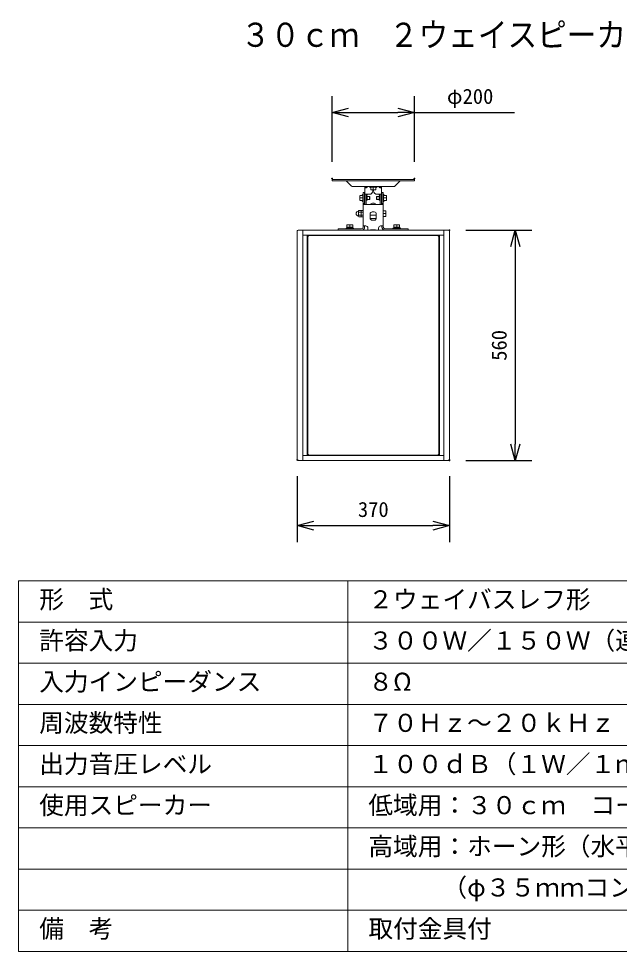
# Model space of a CAD drawing. Units: millimetres, scale not verified. Extents: x -63 to 62, y -57 to 57.
# Drawn here: x -62.5 to 10.5, y -56.5 to 56.8 of the extents above; entities that cross this region are included whole.
import ezdxf
from ezdxf.enums import TextEntityAlignment as Align

# ---------------------------------------------------------------- set-up
doc = ezdxf.new("R2010")
doc.units = ezdxf.units.MM
doc.header["$LTSCALE"] = 0.125
doc.header["$PDMODE"] = 32
doc.header["$PDSIZE"] = 0.0625
for name, color, linetype, lineweight in [('0-0_0', 7, 'Continuous', 25), ('0-1_WAKU', 1, 'Continuous', 18), ('0-4_GAIKEI', 1, 'Continuous', 18), ('0-5_SUNPO', 7, 'Continuous', 25)]:
    doc.layers.add(name, color=color, linetype=linetype, lineweight=lineweight)
doc.layers.add('0-2_MOJI1', color=7, linetype='Continuous')
doc.layers.add('0-6_DEFPOINTS', color=7, linetype='Continuous')
doc.styles.add('ＭＳ ゴシック', font='')
doc.styles.get('ＭＳ ゴシック').set_extended_font_data('MS Gothic')

# ---------------------------------------------------------------- blocks, each defined once
blk = doc.blocks.new('_OPEN30')
at = {"layer": '0-0_0'}
blk.add_line((0, 0), (-1, 0), dxfattribs=at)
blk.add_lwpolyline([(-1, 0.26795), (0, 0), (-1, -0.26795)], dxfattribs=at)
blk = doc.blocks.new('D8')
at = {"layer": '0-5_SUNPO'}
for p, q in [((-27.3834, 35.2666), (-27.3834, 43.2666)), ((-17.3834, 35.2666), (-17.3834, 43.2666)), ((-25.3834, 41.2666), (-19.3834, 41.2666)), ((-17.3834, 41.2666), (-5.2167, 41.2666))]:
    blk.add_line(p, q, dxfattribs=at)
at = {"layer": '0-6_DEFPOINTS'}
for p in [(-17.3834, 41.2666), (-27.3834, 33.2666), (-17.3834, 33.2666)]:
    blk.add_point(p, dxfattribs=at)
at = {"layer": '0-5_SUNPO', "xscale": 2, "yscale": 2, "rotation": 180}
blk.add_blockref('_OPEN30', (-27.3834, 41.2666), dxfattribs=at)
at = {"layer": '0-5_SUNPO', "xscale": 2, "yscale": 2}
blk.add_blockref('_OPEN30', (-17.3834, 41.2666), dxfattribs=at)
at = {"layer": '0-5_SUNPO', "style": 'ＭＳ ゴシック'}
blk.add_text('φ200', height=1.833, dxfattribs=at).set_placement((-13.4251, 41.7666), align=Align.BOTTOM_LEFT)
blk = doc.blocks.new('D6')
at = {"layer": '0-5_SUNPO'}
for p, q in [((-31.6223, -2.9178), (-31.6223, -10.9178)), ((-13.1223, -2.9178), (-13.1223, -10.9178)), ((-29.6223, -8.9178), (-15.1223, -8.9178))]:
    blk.add_line(p, q, dxfattribs=at)
at = {"layer": '0-6_DEFPOINTS'}
for p in [(-31.6223, -0.9178), (-13.1223, -0.9178), (-13.1223, -8.9178)]:
    blk.add_point(p, dxfattribs=at)
at = {"layer": '0-5_SUNPO', "xscale": 2, "yscale": 2, "rotation": 180}
blk.add_blockref('_OPEN30', (-31.6223, -8.9178), dxfattribs=at)
at = {"layer": '0-5_SUNPO', "xscale": 2, "yscale": 2}
blk.add_blockref('_OPEN30', (-13.1223, -8.9178), dxfattribs=at)
at = {"layer": '0-5_SUNPO', "style": 'ＭＳ ゴシック'}
blk.add_text('370', height=1.833, dxfattribs=at).set_placement((-24.2473, -8.4178), align=Align.BOTTOM_LEFT)
blk = doc.blocks.new('D5')
at = {"layer": '0-5_SUNPO'}
for p, q in [((-11.1223, 26.9822), (-3.1223, 26.9822)), ((-5.1223, 24.9822), (-5.1223, 0.9823)), ((-11.1223, -1.0177), (-3.1223, -1.0177))]:
    blk.add_line(p, q, dxfattribs=at)
at = {"layer": '0-6_DEFPOINTS'}
for p in [(-13.1223, 26.9822), (-13.1223, -1.0177), (-5.1223, -1.0177)]:
    blk.add_point(p, dxfattribs=at)
at = {"layer": '0-5_SUNPO', "xscale": 2, "yscale": 2}
for p, rotation in [((-5.1223, 26.9822), 90), ((-5.1223, -1.0177), 270)]:
    blk.add_blockref('_OPEN30', p, dxfattribs=dict(at, rotation=rotation))
at = {"layer": '0-5_SUNPO', "style": 'ＭＳ ゴシック'}
blk.add_text('560', height=1.833, rotation=90, dxfattribs=at).set_placement((-5.6223, 11.1073), align=Align.BOTTOM_LEFT)

msp = doc.modelspace()

# ---------------------------------------------------------------- linework, layer by layer
at = {"layer": '0-1_WAKU', "color": 4}
for p, q in [((62.4868, -11.5026), (-62.5132, -11.5026)), ((-62.5132, -11.5026), (-62.5132, -56.5026)), ((-22.5132, -56.5026), (-22.5132, -11.5026)), ((-62.5132, -56.5026), (62.4868, -56.5026))]:
    msp.add_line(p, q, dxfattribs=at)
at = {"layer": '0-1_WAKU'}
for p, q in [((-62.5132, -16.5026), (62.4868, -16.5026)), ((-62.5132, -21.5026), (62.4868, -21.5026)), ((-62.5132, -26.5026), (62.4868, -26.5026)), ((-62.5132, -31.5026), (62.4868, -31.5026)), ((-62.5132, -36.5026), (62.4868, -36.5026)), ((-62.5132, -41.5026), (62.4868, -41.5026)), ((-62.5132, -46.5026), (62.4868, -46.5026)), ((-62.5132, -51.5026), (62.4868, -51.5026))]:
    msp.add_line(p, q, dxfattribs=at)
at = {"layer": '0-4_GAIKEI', "color": 7}
for p, q in [((-24.4226, 37.2454), (-24.4226, 37.0854)), ((-14.4226, 37.2454), (-24.4226, 37.2454)), ((-14.4226, 37.0854), (-24.4226, 37.0854)), ((-22.0544, 36.4422), (-22.6976, 37.0854)), ((-16.9039, 36.3954), (-21.9413, 36.3954)), ((-20.4326, 36.2659), (-20.4326, 36.3554)), ((-20.4326, 34.2156), (-20.4326, 36.2654)), ((-20.4324, 36.2654), (-20.2226, 36.2654)), ((-20.1226, 36.3654), (-20.1226, 36.3954)), ((-18.7226, 36.3954), (-18.7226, 36.3654)), ((-18.6226, 36.2654), (-18.4128, 36.2654)), ((-18.4126, 36.3554), (-18.4126, 36.2659)), ((-18.4126, 34.2156), (-18.4126, 36.2654)), ((-16.7907, 36.4422), (-16.1476, 37.0854)), ((-15.9856, 37.0821), (-16.1508, 37.0821)), ((-15.999, 37.0854), (-15.999, 37.0821)), ((-15.9856, 37.0854), (-15.9856, 37.0821)), ((-14.4226, 37.2454), (-14.4226, 37.0854)), ((-20.6326, 31.4754), (-20.6326, 35.6904)), ((-20.6326, 35.6904), (-20.4726, 35.6904)), ((-20.4726, 35.6904), (-20.4726, 34.2487)), ((-20.4282, 35.4654), (-19.8726, 35.4654)), ((-20.2726, 34.2154), (-20.2726, 35.456)), ((-19.4726, 35.9954), (-19.4726, 35.8654)), ((-19.3726, 35.9954), (-19.3726, 35.8654)), ((-18.9726, 35.4654), (-18.4169, 35.4654)), ((-18.5726, 34.2154), (-18.5726, 35.456)), ((-18.3726, 34.2487), (-18.3726, 35.6904)), ((-18.3726, 35.6904), (-18.2126, 35.6904)), ((-18.2126, 31.4754), (-18.2126, 35.6904)), ((-20.6183, 34.2154), (-18.2269, 34.2154)), ((-28.6631, 31.0154), (-28.6631, 3.2154)), ((-28.5631, 31.1154), (-10.2615, 31.1154)), ((-23.6726, 31.1154), (-23.6726, 31.2754)), ((-23.6726, 31.2754), (-20.8326, 31.2754)), ((-20.3226, 31.6154), (-20.6277, 31.6154)), ((-20.0726, 31.3654), (-20.0726, 31.1154)), ((-18.7726, 31.3654), (-18.7726, 31.1154)), ((-18.2174, 31.6154), (-18.5226, 31.6154)), ((-18.0126, 31.2754), (-15.1726, 31.2754)), ((-15.1726, 31.2754), (-15.1726, 31.1154)), ((-10.1615, 31.0154), (-10.1615, 3.2154)), ((-10.2615, 3.1154), (-28.5631, 3.1154))]:
    msp.add_line(p, q, dxfattribs=at)
at = {"layer": '0-4_GAIKEI'}
for p, q in [((-20.4713, 36.3754), (-20.4713, 36.3954)), ((-20.4713, 36.3754), (-20.1638, 36.3754)), ((-20.4328, 36.3654), (-20.2727, 36.3654)), ((-20.2726, 36.3554), (-20.2726, 36.2654)), ((-20.1638, 36.3754), (-20.1638, 36.3954)), ((-19.8601, 36.3954), (-19.8601, 36.3454)), ((-19.8601, 36.3454), (-19.7226, 36.2354)), ((-18.9851, 36.3454), (-19.8601, 36.3454)), ((-19.7226, 36.2725), (-19.7226, 35.9974)), ((-19.4226, 36.2725), (-19.4226, 36.0136)), ((-18.9851, 36.3454), (-19.1226, 36.2354)), ((-19.1226, 35.9974), (-19.1226, 36.2725)), ((-18.9851, 36.3954), (-18.9851, 36.3454)), ((-18.6813, 36.3754), (-18.6813, 36.3954)), ((-18.6813, 36.3754), (-18.3738, 36.3754)), ((-18.5726, 36.2654), (-18.5726, 36.3554)), ((-18.5724, 36.3654), (-18.4123, 36.3654)), ((-18.3738, 36.3754), (-18.3738, 36.3954)), ((-21.0326, 34.721), (-21.0326, 35.3097)), ((-20.7555, 35.3154), (-21.0305, 35.3154)), ((-20.6826, 35.4529), (-20.7926, 35.3154)), ((-20.6826, 34.5779), (-20.6826, 35.4529)), ((-20.6326, 35.4529), (-20.6826, 35.4529)), ((-20.4726, 35.1904), (-20.4326, 35.1904)), ((-20.2721, 35.3654), (-20.2226, 35.3654)), ((-20.1576, 35.2654), (-20.1976, 35.2654)), ((-20.1576, 34.7654), (-20.1576, 35.2654)), ((-20.1576, 35.1904), (-19.8638, 35.1904)), ((-19.8638, 35.1904), (-19.8638, 34.8404)), ((-19.8326, 35.1591), (-19.8638, 35.1904)), ((-19.8326, 35.1591), (-19.8326, 34.8716)), ((-19.1282, 35.9954), (-19.7169, 35.9954)), ((-19.0126, 35.1591), (-18.9813, 35.1904)), ((-19.0126, 34.8716), (-19.0126, 35.1591)), ((-18.9813, 34.8404), (-18.9813, 35.1904)), ((-18.6876, 35.1904), (-18.9813, 35.1904)), ((-18.6876, 34.7654), (-18.6876, 35.2654)), ((-18.6476, 35.2654), (-18.6876, 35.2654)), ((-18.6226, 35.3654), (-18.5731, 35.3654)), ((-18.3726, 35.1904), (-18.4126, 35.1904)), ((-18.2126, 35.4529), (-18.1626, 35.4529)), ((-18.1626, 35.4529), (-18.1626, 34.5779)), ((-18.1626, 35.4529), (-18.0526, 35.3154)), ((-18.0897, 35.3154), (-17.8146, 35.3154)), ((-17.8126, 35.3097), (-17.8126, 34.721)), ((-21.0305, 34.7154), (-20.7555, 34.7154)), ((-20.7555, 35.0154), (-21.0144, 35.0154)), ((-20.6826, 34.5779), (-20.7926, 34.7154)), ((-20.6326, 34.5779), (-20.6826, 34.5779)), ((-20.4726, 34.3316), (-20.6326, 34.3316)), ((-20.4726, 34.8404), (-20.4326, 34.8404)), ((-20.1576, 34.7654), (-20.1976, 34.7654)), ((-20.1576, 34.8404), (-19.8638, 34.8404)), ((-19.8326, 34.8716), (-19.8638, 34.8404)), ((-19.0126, 34.8716), (-18.9813, 34.8404)), ((-18.6876, 34.8404), (-18.9813, 34.8404)), ((-18.6476, 34.7654), (-18.6876, 34.7654)), ((-18.3726, 34.8404), (-18.4126, 34.8404)), ((-18.2126, 34.3316), (-18.3726, 34.3316)), ((-18.2126, 34.5779), (-18.1626, 34.5779)), ((-18.1626, 34.5779), (-18.0526, 34.7154)), ((-18.0897, 35.0154), (-17.8308, 35.0154)), ((-18.0897, 34.7154), (-17.8146, 34.7154)), ((-21.2201, 32.8279), (-21.2201, 33.4029)), ((-21.2201, 33.4029), (-21.2076, 33.4029)), ((-21.2076, 33.4407), (-21.1894, 33.4907)), ((-21.2076, 32.7901), (-21.2076, 33.4407)), ((-20.9008, 33.4907), (-21.1894, 33.4907)), ((-20.9008, 33.303), (-21.1894, 33.303)), ((-20.9008, 32.9277), (-21.1894, 32.9277)), ((-20.9008, 33.4907), (-20.8826, 33.4407)), ((-20.8826, 32.7901), (-20.8826, 33.4407)), ((-20.8643, 33.4907), (-20.8825, 33.4406)), ((-20.8643, 33.4907), (-20.6509, 33.4907)), ((-20.8643, 33.303), (-20.6509, 33.303)), ((-20.8643, 32.9277), (-20.6509, 32.9277)), ((-20.6326, 33.4404), (-20.6509, 33.4907)), ((-19.7976, 33.0654), (-19.7976, 32.5654)), ((-19.0476, 32.9154), (-19.7976, 32.9154)), ((-19.2976, 33.3154), (-19.5476, 33.3154)), ((-19.0476, 32.5654), (-19.0476, 33.0654)), ((-18.2126, 33.4654), (-17.9126, 33.4654)), ((-18.2126, 33.1154), (-17.9308, 33.1154)), ((-17.9126, 33.4654), (-17.9126, 32.7654)), ((-22.6226, 31.4554), (-22.6226, 31.7554)), ((-22.6226, 31.7554), (-21.9226, 31.7554)), ((-22.2726, 31.4554), (-22.2726, 31.7372)), ((-21.9226, 31.4554), (-21.9226, 31.7554)), ((-21.2201, 32.8279), (-21.2076, 32.8279)), ((-21.2076, 32.7901), (-21.1894, 32.7401)), ((-20.9008, 32.7401), (-21.1894, 32.7401)), ((-20.9008, 32.7401), (-20.8826, 32.7901)), ((-20.8643, 32.7401), (-20.8825, 32.7901)), ((-20.8643, 32.7401), (-20.6509, 32.7401)), ((-20.6326, 32.7904), (-20.6509, 32.7401)), ((-19.0532, 32.5154), (-19.792, 32.5154)), ((-19.5476, 32.3154), (-19.2976, 32.3154)), ((-18.2126, 32.7654), (-17.9126, 32.7654)), ((-16.9226, 31.4554), (-16.9226, 31.7554)), ((-16.9226, 31.7554), (-16.2226, 31.7554)), ((-16.5726, 31.4554), (-16.5726, 31.7372)), ((-16.2226, 31.4554), (-16.2226, 31.7554)), ((-27.9616, 31.0154), (-27.9616, 30.5654)), ((-22.7226, 31.3554), (-22.7226, 31.2754)), ((-22.7226, 31.3554), (-21.8226, 31.3554)), ((-22.6351, 31.4554), (-22.6351, 31.3554)), ((-22.6351, 31.4554), (-21.9101, 31.4554)), ((-21.9101, 31.4554), (-21.9101, 31.3554)), ((-21.8226, 31.3554), (-21.8226, 31.2754)), ((-20.4726, 31.4754), (-20.4726, 31.602)), ((-19.1976, 31.1654), (-19.6476, 31.1654)), ((-18.3726, 31.4754), (-18.3726, 31.602)), ((-17.0226, 31.3554), (-17.0226, 31.2754)), ((-17.0226, 31.3554), (-16.1226, 31.3554)), ((-16.9351, 31.4554), (-16.9351, 31.3554)), ((-16.9351, 31.4554), (-16.2101, 31.4554)), ((-16.2101, 31.4554), (-16.2101, 31.3554)), ((-16.1226, 31.3554), (-16.1226, 31.2754)), ((-10.8629, 31.0154), (-10.8629, 30.5654)), ((-27.9805, 3.6654), (-27.9805, 30.5654)), ((-10.9409, 30.5154), (-27.8836, 30.5154)), ((-27.4373, 3.7154), (-27.4373, 30.5154)), ((-27.3873, 30.3654), (-27.3873, 3.8654)), ((-27.3873, 30.3654), (-27.3273, 30.3654)), ((-27.2873, 30.4054), (-27.2873, 30.4654)), ((-27.2873, 30.4654), (-11.5373, 30.4654)), ((-25.5123, 30.5154), (-25.5123, 30.4654)), ((-13.5123, 30.5154), (-13.5123, 30.4654)), ((-13.3123, 30.5154), (-13.3123, 30.4654)), ((-11.5373, 30.4654), (-11.5373, 30.4054)), ((-11.4973, 30.3654), (-11.4373, 30.3654)), ((-11.4373, 30.3654), (-11.4373, 3.8654)), ((-11.3873, 3.7154), (-11.3873, 30.5154)), ((-10.8441, 30.5654), (-10.8441, 3.6654)), ((-27.9616, 3.6654), (-27.9616, 3.2154)), ((-27.8836, 3.7154), (-10.9409, 3.7154)), ((-27.3873, 3.8654), (-27.3273, 3.8654)), ((-27.2873, 3.7654), (-27.2873, 3.8254)), ((-11.5373, 3.7654), (-27.2873, 3.7654)), ((-25.5123, 3.7154), (-25.5123, 3.7654)), ((-25.3123, 3.7154), (-25.3123, 3.7654)), ((-13.5123, 3.7154), (-13.5123, 3.7654)), ((-13.3123, 3.7154), (-13.3123, 3.7654)), ((-11.5373, 3.8254), (-11.5373, 3.7654)), ((-11.4973, 3.8654), (-11.4373, 3.8654)), ((-10.8629, 3.6654), (-10.8629, 3.2154))]:
    msp.add_line(p, q, dxfattribs=at)
at = {"layer": '0-4_GAIKEI', "color": 7}
for points in [[(-20.4324, 36.2654), (-20.4325, 36.2655), (-20.4326, 36.2659)], [(-18.4126, 36.2659), (-18.4126, 36.2655), (-18.4128, 36.2654)]]:
    msp.add_lwpolyline(points, dxfattribs=at)
for centre, radius, start, end in [((-21.9413, 36.5554), 0.16, 225, 270), ((-20.2226, 36.3654), 0.1, 270, 0), ((-18.6226, 36.3654), 0.1, 180, 270), ((-16.9039, 36.5554), 0.16, 270, 315), ((-19.8726, 35.8654), 0.4, 270, 0), ((-18.9726, 35.8654), 0.4, 180, 270), ((-28.5631, 31.0154), 0.1, 90, 180), ((-20.8326, 31.4754), 0.2, 270, 0), ((-20.3226, 31.3654), 0.25, 0, 90), ((-18.5226, 31.3654), 0.25, 90, 180), ((-18.0126, 31.4754), 0.2, 180, 270), ((-10.2615, 31.0154), 0.1, 0, 90), ((-28.5631, 3.2154), 0.1, 180, 270), ((-10.2615, 3.2154), 0.1, 270, 0)]:
    msp.add_arc(centre, radius, start, end, dxfattribs=at)
at = {"layer": '0-4_GAIKEI'}
for centre, radius, start, end in [((-20.6326, 36.3554), 0.2, 0, 5.76158), ((-20.6326, 36.3554), 0.36, 0, 3.19658), ((-18.2126, 36.3554), 0.36, 176.80342, 180), ((-18.2126, 36.3554), 0.2, 174.23842, 180), ((-20.1976, 35.3404), 0.075, 180, 270), ((-20.2226, 35.4654), 0.1, 270, 0), ((-18.6226, 35.4654), 0.1, 180, 270), ((-18.6476, 35.3404), 0.075, 270, 360), ((-20.1976, 34.6904), 0.075, 90, 180), ((-19.4226, 34.0154), 0.375, 32.30235, 147.69765), ((-18.6476, 34.6904), 0.075, 0, 90), ((-21.2201, 33.1154), 0.2875, 90, 270), ((-19.5476, 33.0654), 0.25, 90, 180), ((-19.2976, 33.0654), 0.25, 0, 90), ((-19.5476, 32.5654), 0.25, 180, 270), ((-19.2976, 32.5654), 0.25, 270, 0), ((-20.8326, 31.4754), 0.36, 270, 0), ((-19.6476, 31.0154), 0.15, 90, 138.13568), ((-19.1976, 31.0154), 0.15, 41.86432, 90), ((-18.0126, 31.4754), 0.36, 180, 270), ((-27.3273, 30.4054), 0.04, 270, 0), ((-11.4973, 30.4054), 0.04, 180, 270), ((-27.3273, 3.8254), 0.04, 0, 90), ((-11.4973, 3.8254), 0.04, 90, 180)]:
    msp.add_arc(centre, radius, start, end, dxfattribs=at)

# ---------------------------------------------------------------- block references
at = {"layer": '0-5_SUNPO'}
for name in ['D8', 'D5', 'D6']:
    msp.add_blockref(name, (2.9608, 4.1331), dxfattribs=at)

# ---------------------------------------------------------------- texts
at = {"layer": '0-2_MOJI1', "style": 'ＭＳ ゴシック', "width": 0.9}
msp.add_text('３０ｃｍ\u3000２ウェイスピーカー（天井取付金具付）', height=2.933, dxfattribs=at).set_placement((-35.5132, 52.4974), align=Align.BOTTOM_LEFT)
at = {"layer": '0-2_MOJI1', "style": 'ＭＳ ゴシック'}
for s, p in [('形\u3000式', (-60.0132, -15.5026)), ('２ウェイバスレフ形', (-20.0132, -15.5026)), ('許容入力', (-60.0132, -20.5026)), ('３００Ｗ／１５０Ｗ（連続プログラム／ＲＭＳ）', (-20.0132, -20.5026)), ('入力インピーダンス', (-60.0132, -25.5026)), ('８Ω', (-20.0132, -25.5026)), ('周波数特性', (-60.0132, -30.5026)), ('７０Ｈｚ～２０ｋＨｚ', (-20.0132, -30.5026)), ('出力音圧レベル', (-60.0132, -35.5026)), ('１００ｄＢ（１Ｗ／１ｍ）', (-20.0132, -35.5026)), ('使用スピーカー', (-60.0132, -40.5026)), ('低域用：３０ｃｍ\u3000コーン形', (-20.0132, -40.5026)), ('高域用：ホーン形（水平６０°×垂直６０°）', (-20.0132, -45.5026)), ('\u3000\u3000\u3000（φ３５ｍｍコンプレッションドライバー）', (-20.0132, -50.5026)), ('備\u3000考', (-60.0132, -55.5026)), ('取付金具付', (-20.0132, -55.5026))]:
    msp.add_text(s, height=2.199, dxfattribs=at).set_placement(p, align=Align.BOTTOM_LEFT)

doc.saveas('drawing.dxf')
